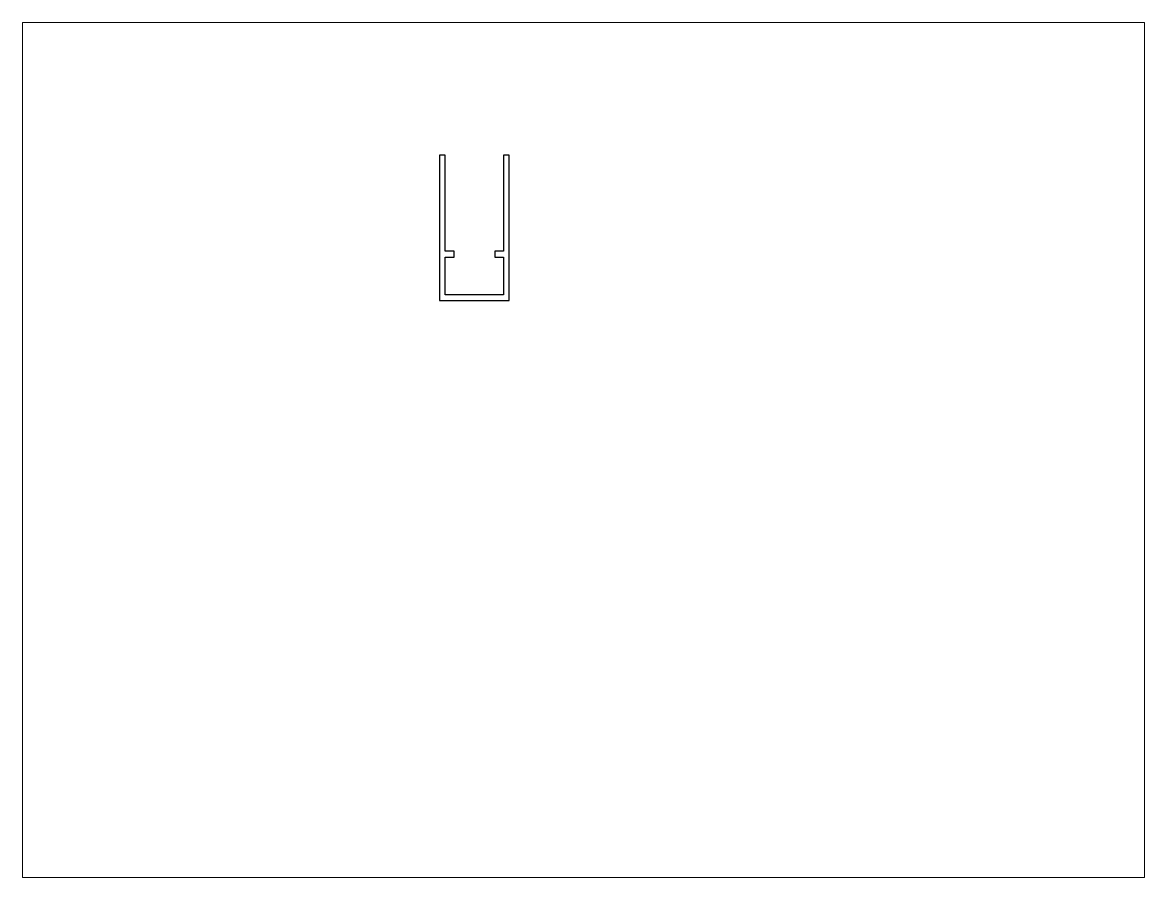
# Paper-space layout 'Layout1' of a CAD drawing. Extents: x 27 to 240, y 20 to 183.
# The model-space entities are those that its viewports show. They can reach past a viewport. Long polylines and large blocks are cut down to what shows.
import ezdxf

# ---------------------------------------------------------------- set-up
doc = ezdxf.new("R2010")
doc.units = 0
doc.header["$LTSCALE"] = 15
doc.layers.get('0').update_dxf_attribs({"linetype": 'CONTINUOUS'})

msp = doc.modelspace()

# ---------------------------------------------------------------- linework, layer by layer
at = {"color": 0}
msp.add_lwpolyline([(143.01, 196.63), (146.01, 196.63), (146.01, 198.63), (143.01, 198.63), (143.01, 231.63), (141.01, 231.63), (141.01, 181.63), (165.01, 181.63), (165.01, 231.63), (163.01, 231.63), (163.01, 198.63), (160.01, 198.63), (160.01, 196.63), (163.01, 196.63), (163.01, 183.63), (143.01, 183.63)], close=True, dxfattribs=at)

psp = doc.layouts.get("Layout1")

# ---------------------------------------------------------------- viewports
at = {"layer": '0', "color": 0, "linetype": 'BYBLOCK', "ltscale": 0.05}
psp.add_viewport(center=(133.35, 101.6), size=(213.36, 162.56), view_center_point=(190.51, 130.3), view_height=293.8955, dxfattribs=at)

doc.saveas('drawing.dxf')
